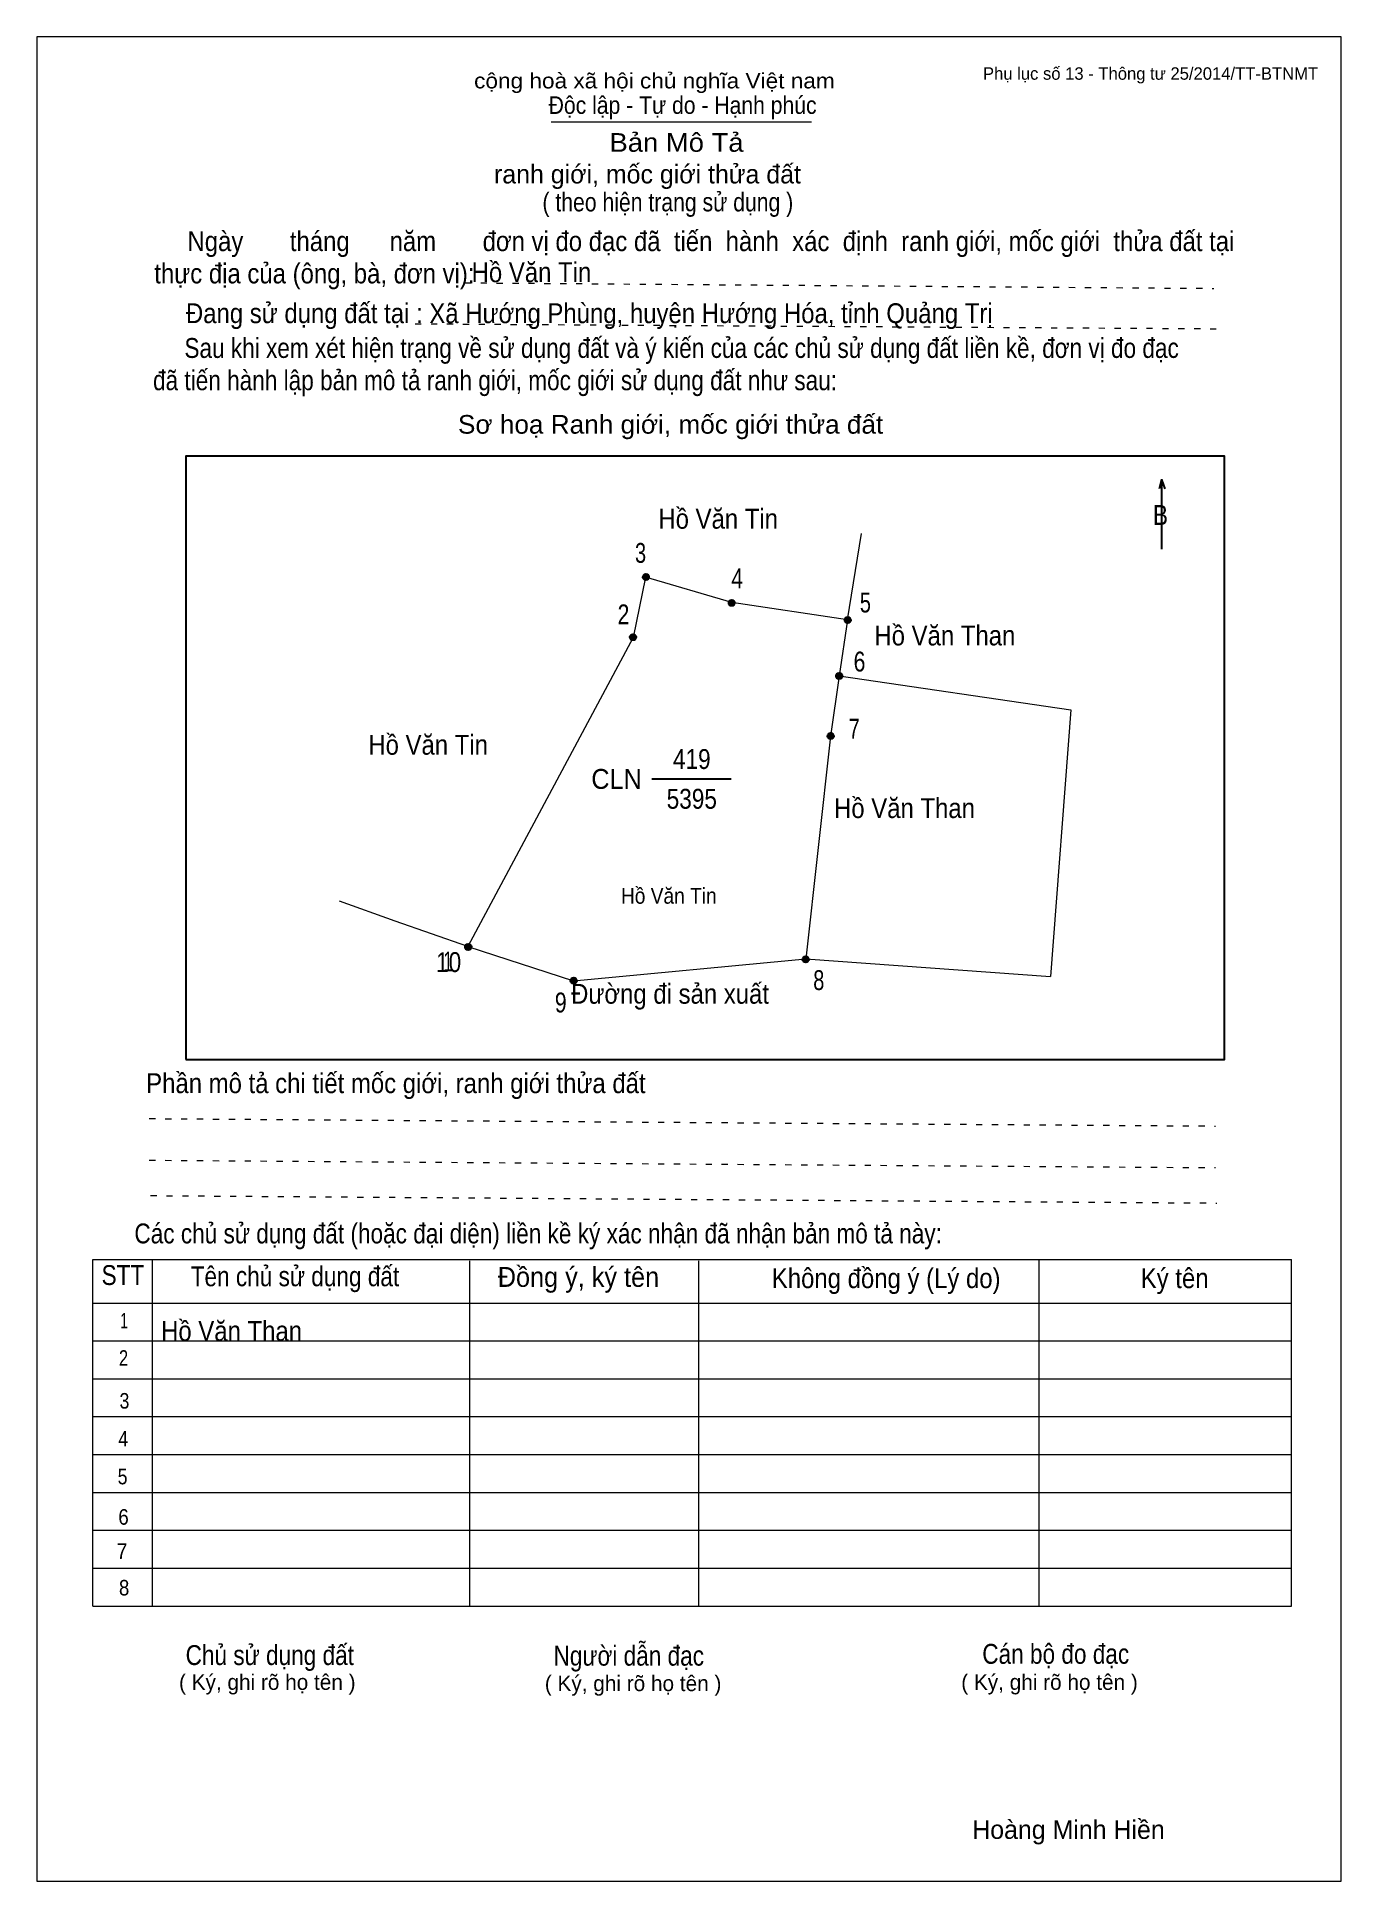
# Model space of a CAD drawing. Header units: centimetres. Extents: x 0 to 21, y 0 to 29.7.
import ezdxf
from ezdxf.enums import TextEntityAlignment as Align

# ---------------------------------------------------------------- set-up
doc = ezdxf.new("R2010")
doc.units = ezdxf.units.CM
doc.header["$LTSCALE"] = 0.13
doc.header["$PDMODE"] = 32
doc.header["$PDSIZE"] = 0.065
doc.linetypes.add('DOTTED', pattern=[1.5, 0.3, -1.2])
for name, color, linetype, lineweight in [('1', 7, 'Continuous', 13), ('32', 7, 'Continuous', 25), ('33', 7, 'Continuous', 25), ('61', 7, 'Continuous', 13), ('62', 7, 'Continuous', 13)]:
    doc.layers.add(name, color=color, linetype=linetype, lineweight=lineweight)
doc.layers.add('34', color=7, linetype='Continuous')
doc.layers.add('63', color=7, linetype='Continuous')

msp = doc.modelspace()

# ---------------------------------------------------------------- hatches: boundary and pattern name
at = {"layer": '32'}
for points in [[(9.8556, 21.0003, 1), (9.7556, 21.0003, 1)], [(11.239, 20.5853, 1), (11.139, 20.5853, 1)], [(13.1067, 20.3086, 1), (13.0067, 20.3086, 1)], [(9.6481, 20.032, 1), (9.5481, 20.032, 1)], [(12.9683, 19.4094, 1), (12.8683, 19.4094, 1)], [(12.83, 18.441, 1), (12.73, 18.441, 1)], [(6.9933, 15.0454, 1), (6.8933, 15.0454, 1)], [(6.9968, 15.0433, 1), (6.8968, 15.0433, 1)], [(12.4302, 14.8434, 1), (12.3302, 14.8434, 1)], [(8.6942, 14.5003, 1), (8.5942, 14.5003, 1)]]:
    msp.add_hatch(color=256, dxfattribs=at).paths.add_polyline_path(points)

# ---------------------------------------------------------------- linework, layer by layer
at = {"layer": '1'}
msp.add_lwpolyline([(21, 0), (21, 29.7), (0, 29.7), (0, 0)], close=True, dxfattribs=at)
at = {"layer": '32'}
for centre in [(9.8056, 21.0003), (11.189, 20.5853), (13.0567, 20.3086), (9.5981, 20.032), (12.9183, 19.4094), (12.78, 18.441), (6.9433, 15.0454), (6.9468, 15.0433), (12.3802, 14.8434), (8.6442, 14.5003)]:
    msp.add_circle(centre, 0.05, dxfattribs=at)
at = {"layer": '33'}
msp.add_line((9.9, 17.75), (11.18, 17.75), dxfattribs=at)
at = {"layer": '61'}
for q in [(13.28, 21.7), (12.92, 19.41)]:
    msp.add_line((13.05, 20.31), q, dxfattribs=at)
for points in [[(13.05, 20.31), (11.19, 20.59), (9.8, 21), (9.6, 20.03), (6.94, 15.05)], [(12.92, 19.41), (12.78, 18.44), (12.38, 14.85), (16.32, 14.57)], [(12.92, 19.41), (16.65, 18.86), (16.32, 14.57)], [(6.94, 15.05), (5.77, 15.46), (4.87, 15.78)], [(6.94, 15.05), (8.64, 14.5), (12.38, 14.85)]]:
    msp.add_lwpolyline(points, dxfattribs=at)
msp.add_point((6.94, 15.05), dxfattribs=at)
at = {"layer": '62'}
for p, q in [((8.28, 28.33), (12.47, 28.33)), ((0.9, 10.01), (20.2, 10.01)), ((0.9, 4.43), (0.9, 10.01)), ((1.86, 4.43), (1.86, 10.01)), ((6.97, 4.43), (6.97, 9.99)), ((10.66, 4.43), (10.66, 9.99)), ((16.14, 4.43), (16.14, 10.01)), ((20.2, 4.43), (20.2, 10.01)), ((0.9, 9.31), (20.2, 9.31)), ((0.9, 8.7), (20.2, 8.7)), ((0.9, 8.09), (20.2, 8.09)), ((0.9, 7.48), (20.2, 7.48)), ((0.9, 6.87), (20.2, 6.87)), ((0.9, 6.26), (20.2, 6.26)), ((0.9, 5.65), (20.2, 5.65)), ((0.9, 5.04), (20.2, 5.04)), ((0.9, 4.43), (20.2, 4.43))]:
    msp.add_line(p, q, dxfattribs=at)
at = {"layer": '62', "linetype": 'DOTTED'}
for p, q in [((6.89, 25.74), (18.95, 25.65)), ((6.09, 25.08), (19.04, 25)), ((1.81, 12.28), (18.98, 12.16)), ((1.81, 11.61), (18.98, 11.49)), ((1.83, 11.04), (19, 10.92))]:
    msp.add_line(p, q, dxfattribs=at)
at = {"layer": '62', "lineweight": 25}
for p, q in [((18.11, 22.58), (18.11, 21.45)), ((18.11, 22.57), (18.07, 22.42)), ((18.11, 22.57), (18.16, 22.42))]:
    msp.add_line(p, q, dxfattribs=at)
msp.add_lwpolyline([(2.4, 13.23), (19.12, 13.23), (19.12, 22.95), (2.4, 22.95)], close=True, dxfattribs=at)

# ---------------------------------------------------------------- texts
at = {"layer": '32'}
for s, width, p in [('3', 0.75, (9.72, 21.23)), ('4', 0.8, (11.275, 20.82)), ('2', 0.8, (9.445, 20.24)), ('5', 0.75, (13.34, 20.43)), ('6', 0.8, (13.245, 19.48)), ('7', 0.75, (13.16, 18.4)), ('10', 0.85, (6.63, 14.64)), ('1', 0.65, (6.62, 14.65)), ('8', 0.75, (12.59, 14.35)), ('9', 0.8, (8.435, 13.99))]:
    msp.add_text(s, height=0.32, dxfattribs=dict(at, width=width)).set_placement(p, align=Align.CENTER)
at = {"layer": '33'}
for s, height, width, p in [('Hồ Văn Tin', 0.32, 0.9, (10.97, 21.78)), ('Hồ Văn Than', 0.32, 0.9, (14.62, 19.9)), ('Hồ Văn Tin', 0.32, 0.9, (6.3, 18.14)), ('419', 0.32, 0.85, (10.545, 17.91)), ('5395', 0.32, 0.85, (10.545, 17.27)), ('Hồ Văn Than', 0.32, 0.9, (13.97, 17.12)), ('Hồ Văn Tin', 0.256, 0.9, (10.175, 15.74)), ('Đường đi sản xuất', 0.32, 0.9, (10.195, 14.13))]:
    msp.add_text(s, height=height, dxfattribs=dict(at, width=width)).set_placement(p, align=Align.CENTER)
at = {"layer": '33', "width": 0.95}
msp.add_text('CLN', height=0.32, dxfattribs=at).set_placement((9.74, 17.59), align=Align.RIGHT)
at = {"layer": '34', "width": 0.9}
for s, p in [('Hồ Văn Tin', (7, 25.75)), ('Hồ Văn Than', (2, 8.7))]:
    msp.add_text(s, height=0.32, dxfattribs=at).set_placement(p)
at = {"layer": '62'}
for s, height, width, p in [('cộng hoà xã hội chủ nghĩa Việt nam', 0.2474, 1.1, (7.04, 28.87)), ('Độc lập - Tự do - Hạnh phúc', 0.2828, 0.9, (8.24, 28.46)), ('Bản Mô Tả', 0.3, 1.1, (9.22, 27.85)), ('( theo hiện trạng sử dụng )', 0.3, 0.85, (8.14, 26.89)), ('     Ngày       tháng      năm       đơn vị đo đạc đã  tiến  hành  xác  định  ranh giới, mốc giới  thửa đất tại ', 0.32, 0.9, (1.89, 26.25)), ('thực địa của (ông, bà, đơn vị): ', 0.32, 0.9, (1.89, 25.73)), ('Đang sử dụng đất tại : Xã Hướng Phùng, huyện Hướng Hóa, tỉnh Quảng Trị', 0.32, 0.9, (2.4, 25.09)), ('     Sau khi xem xét hiện trạng về sử dụng đất và ý kiến của các chủ sử dụng đất liền kề, đơn vị đo đạc ', 0.32, 0.85, (1.87, 24.53)), ('đã tiến hành lập bản mô tả ranh giới, mốc giới sử dụng đất như sau:', 0.32, 0.85, (1.87, 24.01)), ('Sơ hoạ Ranh giới, mốc giới thửa đất', 0.3, 1.05, (6.78, 23.31)), ('B', 0.32, 0.85, (17.97, 21.84)), ('Phần mô tả chi tiết mốc giới, ranh giới thửa đất ', 0.32, 0.9, (1.76, 12.69)), ('Các chủ sử dụng đất (hoặc đại diện) liền kề ký xác nhận đã nhận bản mô tả này:', 0.32, 0.85, (1.57, 10.27))]:
    msp.add_text(s, height=height, dxfattribs=dict(at, width=width)).set_placement(p)
msp.add_text('ranh giới, mốc giới thửa đất', height=0.3, dxfattribs=at).set_placement((7.36, 27.34))
for s, height, width, p in [('STT', 0.32, 0.85, (1.385, 9.6)), ('Tên chủ sử dụng đất', 0.32, 0.85, (4.155, 9.58)), ('Đồng ý, ký tên', 0.32, 0.95, (8.72, 9.57)), ('Không đồng ý (Lý do)', 0.32, 0.9, (13.675, 9.55)), ('Ký tên', 0.32, 0.9, (18.32, 9.55)), ('1', 0.25, 0.7, (1.405, 8.9)), ('2', 0.25, 0.8, (1.395, 8.3)), ('3', 0.25, 0.85, (1.41, 7.61)), ('4', 0.25, 0.85, (1.39, 7)), ('5', 0.25, 0.85, (1.38, 6.39)), ('6', 0.25, 0.9, (1.395, 5.74)), ('7', 0.25, 0.95, (1.37, 5.19)), ('8', 0.25, 0.9, (1.405, 4.6)), ('Người dẫn đạc', 0.32, 0.85, (9.53, 3.47)), ('Chủ sử dụng đất', 0.32, 0.85, (3.75, 3.48)), ('Cán bộ đo đạc', 0.32, 0.85, (16.405, 3.5))]:
    msp.add_text(s, height=height, dxfattribs=dict(at, width=width)).set_placement(p, align=Align.CENTER)
for p in [(3.71, 3.08), (9.6, 3.06), (16.305, 3.08)]:
    msp.add_text('( Ký, ghi rõ họ tên )', height=0.25, dxfattribs=at).set_placement(p, align=Align.CENTER)
at = {"layer": '63'}
msp.add_text('Phụ lục số 13 - Thông tư 25/2014/TT-BTNMT', height=0.2, dxfattribs=at).set_placement((20.63, 29.01), align=Align.RIGHT)
msp.add_text('Hoàng Minh Hiền', height=0.3, dxfattribs=at).set_placement((16.61, 0.68), align=Align.CENTER)

doc.saveas('drawing.dxf')
